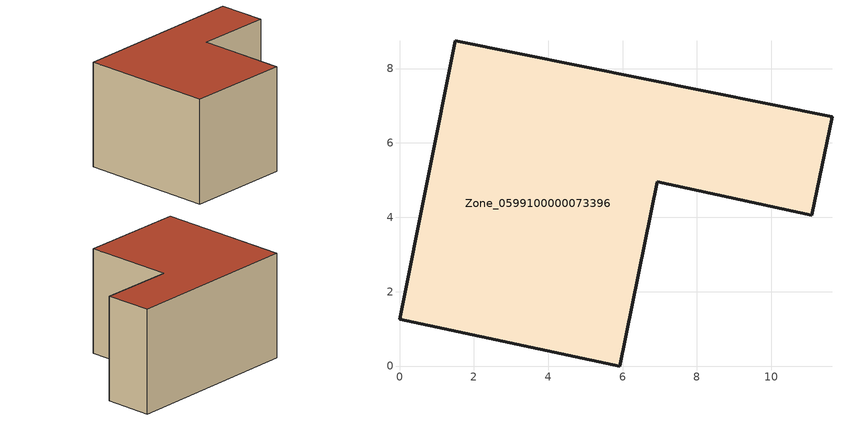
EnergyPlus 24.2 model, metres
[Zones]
Zone_0599100000073396
 floor ground (C_G): 0,1.26 1.5,8.74 11.63,6.71 11.09,4.06 6.94,4.96 5.93,0 z0
 wall outside (C_F): 11.09,4.06 11.63,6.71 1.5,8.74 0,1.26 5.93,0 6.94,4.96 11.09,4.06 z0:6.05
 roof outside (C_R): 5.93,0 6.94,4.96 11.09,4.06 11.63,6.71 1.5,8.74 0,1.26 z6.05
[BUILDING]
Pand.0599100000073396: North Axis=0; Terrain=City; Loads Convergence Tolerance Value=0.04; Temperature Convergence Tolerance Value=0.4; Solar Distribution=FullExterior; Maximum Number of Warmup Days=25; Minimum Number of Warmup Days=1
[Site:Location]
Rotterdam.The.Hague.AP_ZH_NLD Design_Conditions: Latitude=51.96; Longitude=4.45; Time Zone=1; Elevation=-4.5
[SITE:GROUNDTEMPERATURE:BUILDINGSURFACE]
18, 18, 18, 18, 18, 18, 18, 18, 18, 18, 18, 18
[MATERIAL] Thermal Absorptance=0.9; Solar Absorptance=0.7; Visible Absorptance=0.7
Name | Roughness | Thickness | Conductivity | Density | Specific Heat
G.TC.1946 | MediumSmooth | 0.15 | 1 | 540 | 1210
F.TC.1946 | Rough | 0.3 | 0.857143 | 1920 | 840
R.TC.1946 | MediumRough | 0.2 | 0.909091 | 1500 | 1000
[CONSTRUCTION]
C_G: G.TC.1946
C_F: F.TC.1946
C_R: R.TC.1946
[ZONE]
Zone_0599100000073396: Type=1; Multiplier=1; Ceiling Height=Autocalculate; Volume=Autocalculate; Floor Area=autocalculate; Part of Total Floor Area=Yes
[ZONEINFILTRATION:DESIGNFLOWRATE]
Infil_Zone_0599100000073396: Zone or ZoneList or Space or SpaceList=Zone_0599100000073396; Schedule=AlwaysOn; Design Flow Rate Calculation Method=Flow/Area; Flow Rate per Floor Area=0.003; Constant Term Coefficient=1; Temperature Term Coefficient=0; Velocity Term Coefficient=0; Velocity Squared Term Coefficient=0
[HVACTEMPLATE:ZONE:IDEALLOADSAIRSYSTEM]
Zone_0599100000073396: Maximum Heating Supply Air Temperature=50; Minimum Cooling Supply Air Temperature=13; Maximum Heating Supply Air Humidity Ratio=0.0156; Minimum Cooling Supply Air Humidity Ratio=0.0077; Heating Limit=NoLimit; Cooling Limit=NoLimit; Dehumidification Control Type=ConstantSensibleHeatRatio; Cooling Sensible Heat Ratio=0.7; Dehumidification Setpoint=60; Humidification Control Type=None; Humidification Setpoint=30; Outdoor Air Method=None; Outdoor Air Flow Rate per Person=0.00944; Outdoor Air Flow Rate per Zone Floor Area=0; Outdoor Air Flow Rate per Zone=0; Demand Controlled Ventilation Type=None; Outdoor Air Economizer Type=NoEconomizer; Heat Recovery Type=None; Sensible Heat Recovery Effectiveness=0.7; Latent Heat Recovery Effectiveness=0.65
[ZONECONTROL:THERMOSTAT]
ThermostatControl_Zone_0599100000073396: Zone or ZoneList=Zone_0599100000073396; Control Type Schedule=DualSetpointControlType; Control 1=Thermostat_Zone_0599100000073396; Temperature Difference Between Cutout And Setpoint=0
[THERMOSTATSETPOINT:DUALSETPOINT]
Thermostat_Zone_0599100000073396: Heating Setpoint Temperature Schedule=HeatingSetpoint_Zone_0599100000073396; Cooling Setpoint Temperature Schedule=CoolingSetpoint_Zone_0599100000073396
[SCHEDULE:COMPACT]
HeatingSetpoint_Zone_0599100000073396: Through: 12/31, For: AllDays, Until: 24:00, 21
CoolingSetpoint_Zone_0599100000073396: Through: 12/31, For: AllDays, Until: 24:00, 24
DualSetpointControlType: Through: 12/31, For: AllDays, Until: 24:00, 4
AlwaysOn: Through: 12/31, For: AllDays, Until: 24:00, 1
